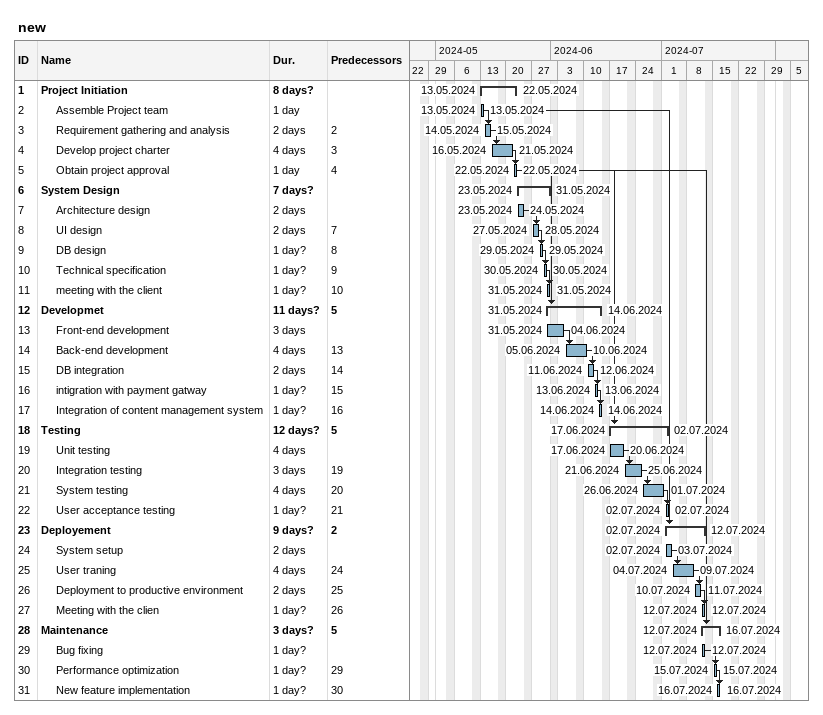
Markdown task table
new

| ID | Level | Task | Duration | Start | Finish | Predecessors |
|---|---|---|---|---|---|---|
| 1 | 1 | **Project Initiation** | 8d? | 2024-05-13 | 2024-05-22 |  |
| 2 | 2 | Assemble Project team | 1d | 2024-05-13 | 2024-05-13 |  |
| 3 | 2 | Requirement gathering and analysis | 2d | 2024-05-14 | 2024-05-15 | 2 |
| 4 | 2 | Develop project charter | 4d | 2024-05-16 | 2024-05-21 | 3 |
| 5 | 2 | Obtain project approval | 1d | 2024-05-22 | 2024-05-22 | 4 |
| 6 | 1 | **System Design** | 7d? | 2024-05-23 | 2024-05-31 |  |
| 7 | 2 | Architecture design | 2d | 2024-05-23 | 2024-05-24 |  |
| 8 | 2 | UI design | 2d | 2024-05-27 | 2024-05-28 | 7 |
| 9 | 2 | DB design | 1d? | 2024-05-29 | 2024-05-29 | 8 |
| 10 | 2 | Technical specification | 1d? | 2024-05-30 | 2024-05-30 | 9 |
| 11 | 2 | meeting with the client | 1d? | 2024-05-31 | 2024-05-31 | 10 |
| 12 | 1 | **Developmet** | 11d? | 2024-05-31 | 2024-06-14 | 5 |
| 13 | 2 | Front-end development | 3d | 2024-05-31 | 2024-06-04 |  |
| 14 | 2 | Back-end development | 4d | 2024-06-05 | 2024-06-10 | 13 |
| 15 | 2 | DB integration | 2d | 2024-06-11 | 2024-06-12 | 14 |
| 16 | 2 | intigration with payment gatway | 1d? | 2024-06-13 | 2024-06-13 | 15 |
| 17 | 2 | Integration of content management system | 1d? | 2024-06-14 | 2024-06-14 | 16 |
| 18 | 1 | **Testing** | 12d? | 2024-06-17 | 2024-07-02 | 5 |
| 19 | 2 | Unit testing | 4d | 2024-06-17 | 2024-06-20 |  |
| 20 | 2 | Integration testing | 3d | 2024-06-21 | 2024-06-25 | 19 |
| 21 | 2 | System testing | 4d | 2024-06-26 | 2024-07-01 | 20 |
| 22 | 2 | User acceptance testing | 1d? | 2024-07-02 | 2024-07-02 | 21 |
| 23 | 1 | **Deployement** | 9d? | 2024-07-02 | 2024-07-12 | 2 |
| 24 | 2 | System setup | 2d | 2024-07-02 | 2024-07-03 |  |
| 25 | 2 | User traning | 4d | 2024-07-04 | 2024-07-09 | 24 |
| 26 | 2 | Deployment to productive environment | 2d | 2024-07-10 | 2024-07-11 | 25 |
| 27 | 2 | Meeting with the clien | 1d? | 2024-07-12 | 2024-07-12 | 26 |
| 28 | 1 | **Maintenance** | 3d? | 2024-07-12 | 2024-07-16 | 5 |
| 29 | 2 | Bug fixing | 1d? | 2024-07-12 | 2024-07-12 |  |
| 30 | 2 | Performance optimization | 1d? | 2024-07-15 | 2024-07-15 | 29 |
| 31 | 2 | New feature implementation | 1d? | 2024-07-16 | 2024-07-16 | 30 |
